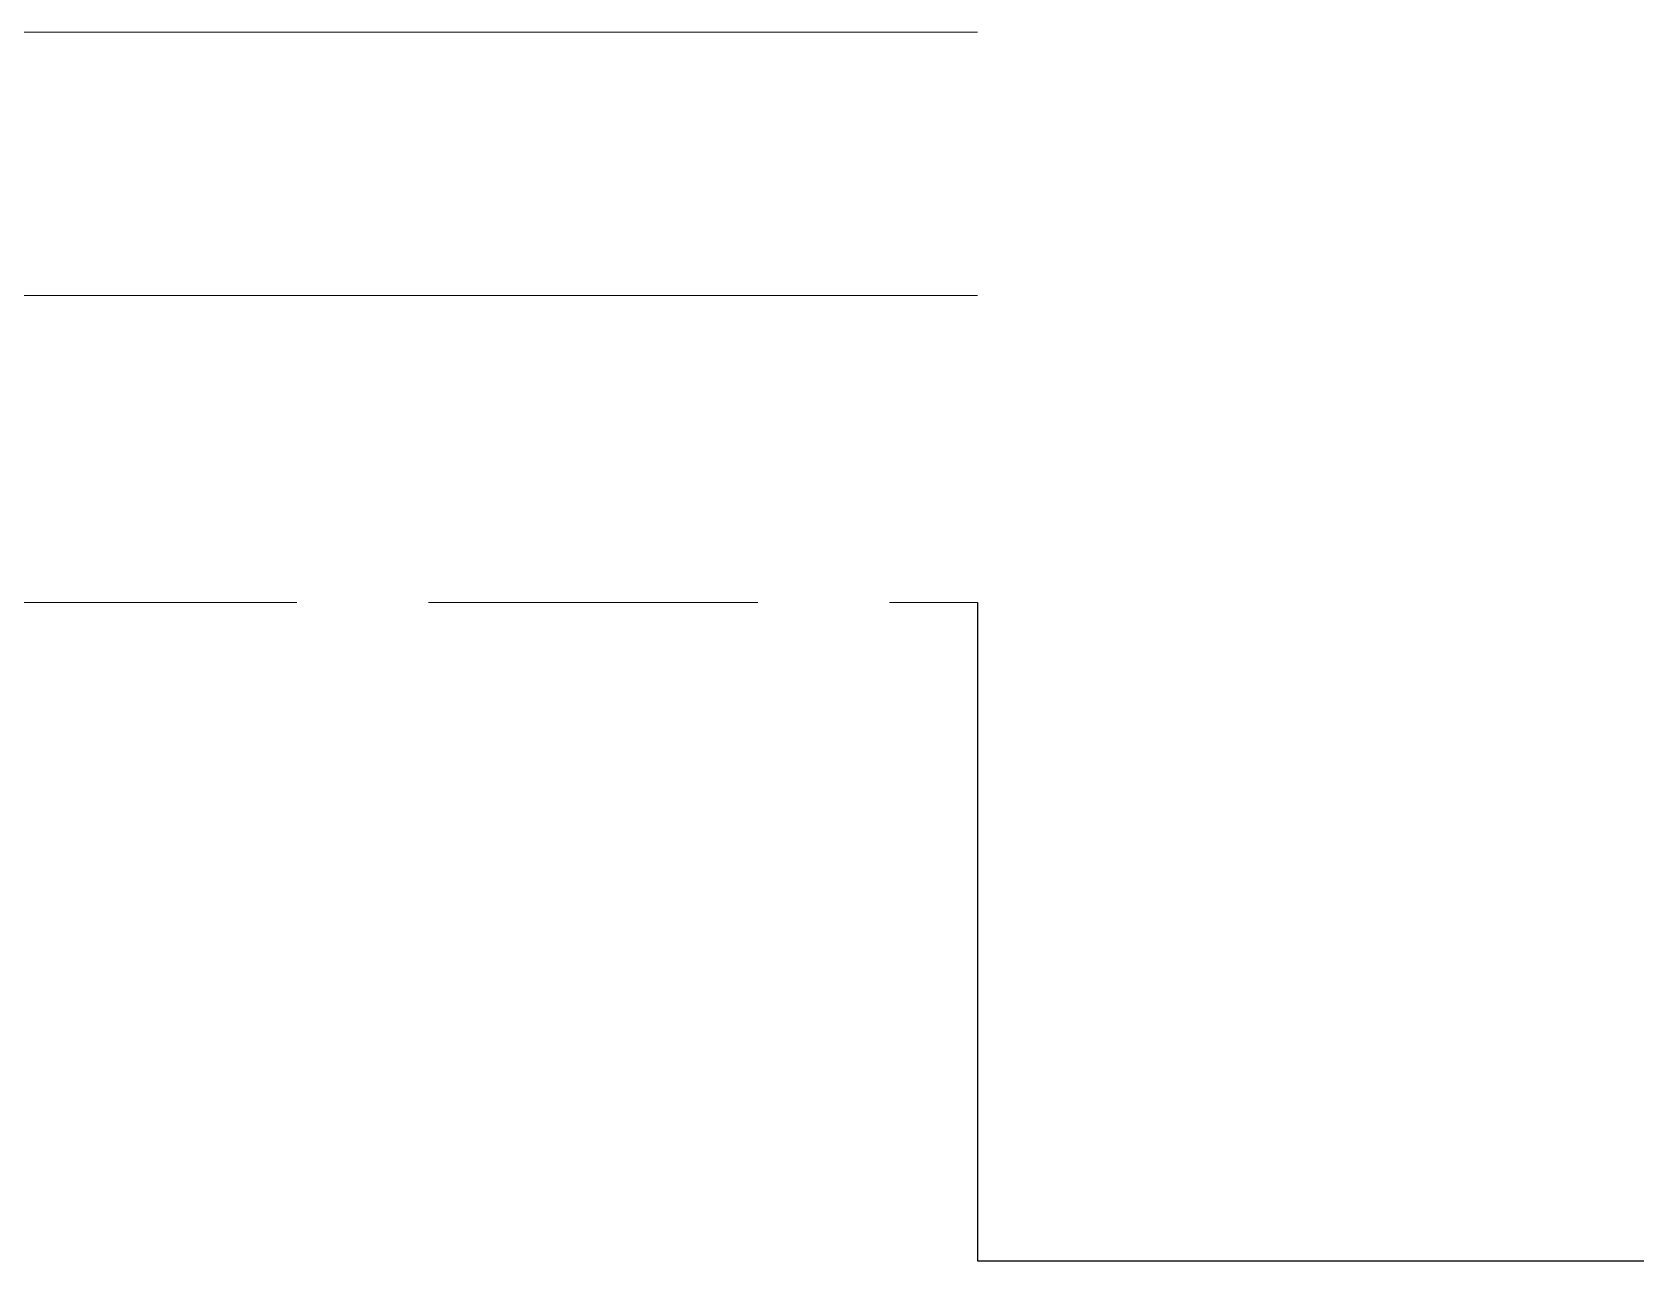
# Model space of a CAD drawing. Extents: x 3443499 to 7125205, y -1700016 to -264854.
# Drawn here: x 3724693.8 to 3725059.1, y -867993.9 to -867713.9 of the extents above; entities that cross this region are included whole.
import ezdxf

# ---------------------------------------------------------------- set-up
doc = ezdxf.new("R2010")
doc.units = 0
doc.header["$LTSCALE"] = 1000
doc.header["$MEASUREMENT"] = 0
doc.linetypes.add('DASH', pattern=[0.35, 0.25, -0.1])
doc.layers.get('0').update_dxf_attribs({"linetype": 'CONTINUOUS'})
doc.layers.add('!校对', color=2, linetype='CONTINUOUS')
doc.layers.add('LVTRY', color=252, linetype='CONTINUOUS')
doc.layers.add('平面-栏杆', color=56, linetype='CONTINUOUS', lineweight=15)
doc.layers.add('平面-看线', color=252, linetype='CONTINUOUS', lineweight=15)
doc.styles.add('DIM_FONT', font='SIMPLEX', dxfattribs={"width": 0.7, "bigfont": 'GBCBIG'})

# ---------------------------------------------------------------- blocks, each defined once
blk = doc.blocks.new('A$C25274923')
at = {"color": 252}
for p, q in [((37000, 1900), (37000, 1750)), ((37000, 1750), (37300, 1750))]:
    blk.add_line(p, q, dxfattribs=at)
at = {"layer": '平面-栏杆', "color": 252}
for p, q in [((31100, 2030), (37000, 2030)), ((31100, 1970), (37000, 1970))]:
    blk.add_line(p, q, dxfattribs=at)
at = {"layer": '平面-看线', "color": 252, "linetype": 'DASH', "ltscale": 0.3}
blk.add_line((31100, 1900), (37000, 1900), dxfattribs=at)
at = {"layer": 'LVTRY', "color": 252, "style": 'DIM_FONT', "text_generation_flag": 4, "width": 0.8, "flags": 9}
for tag, p in [('XSIZE', (10837.5, 12298.97)), ('YSIZE', (10837.5, 12298.97)), ('XSIZE', (38237.5, 12298.97)), ('YSIZE', (38237.5, 12298.97)), ('XSIZE', (38237.69, 12298.97)), ('YSIZE', (38237.69, 12298.97))]:
    blk.add_attdef(tag, p, '', height=0.5, rotation=90, dxfattribs=at)
at = {"layer": 'LVTRY', "color": 252, "style": 'DIM_FONT', "width": 0.8, "flags": 9}
for tag, p in [('XSIZE', (16562.5, 12298.97)), ('YSIZE', (16562.5, 12298.97)), ('XSIZE', (43962.5, 12298.97)), ('YSIZE', (43962.5, 12298.97)), ('XSIZE', (43962.69, 12298.97)), ('YSIZE', (43962.69, 12298.97))]:
    blk.add_attdef(tag, p, '', height=0.5, rotation=90, dxfattribs=at)

msp = doc.modelspace()

# ---------------------------------------------------------------- block references
at = {"layer": '!校对'}
msp.add_blockref('A$C25274923', (3687909.12, -869743.92), dxfattribs=at)

doc.saveas('drawing.dxf')
